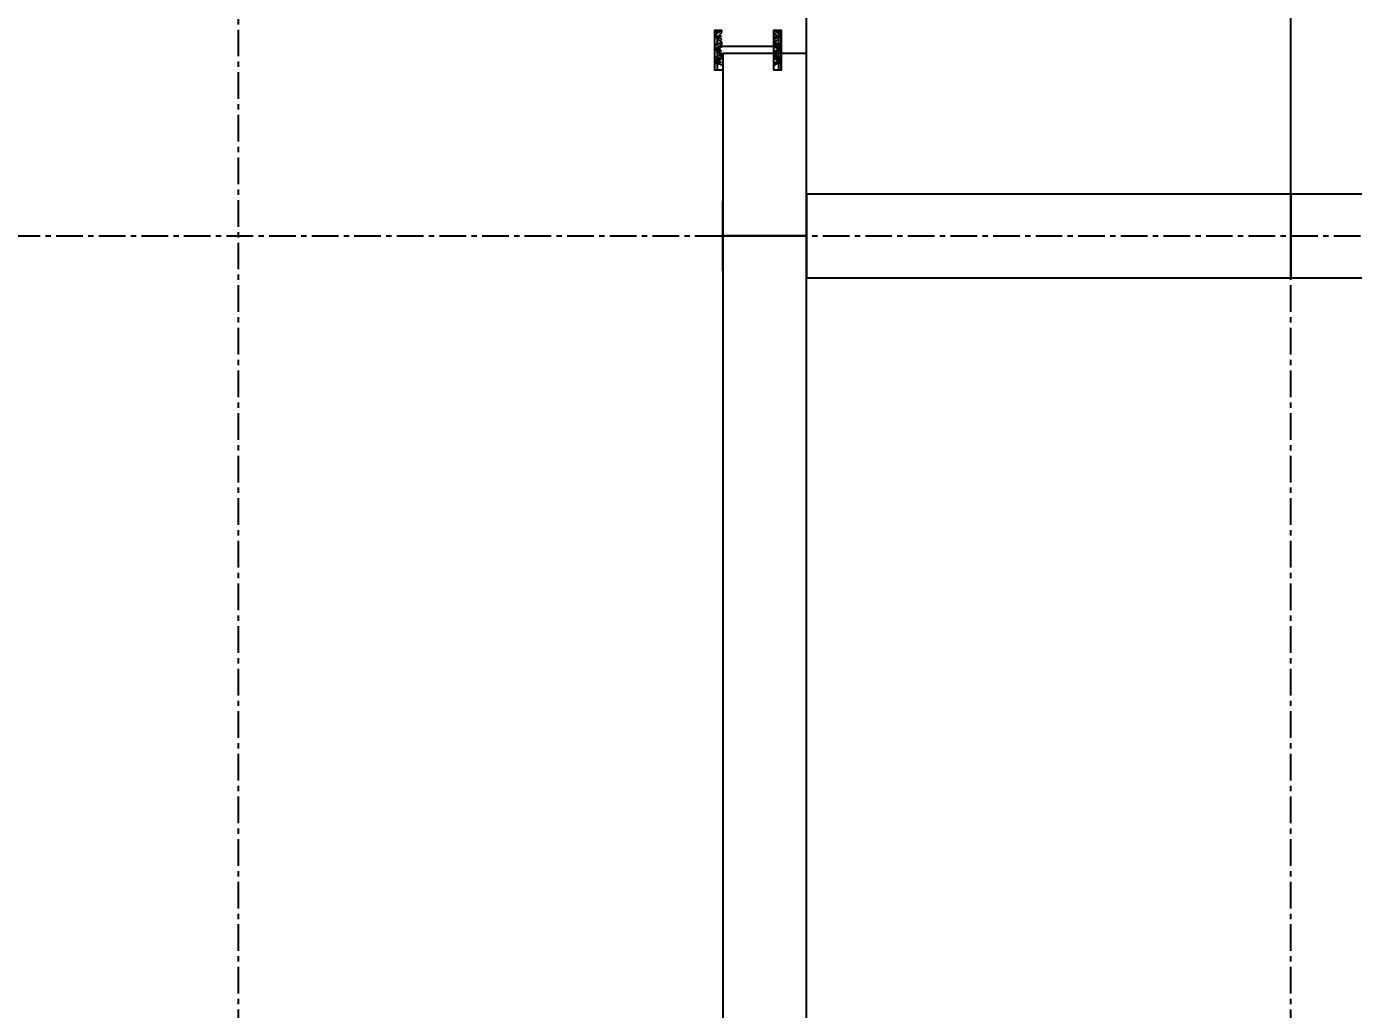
# Model space of a CAD drawing. Header units: centimetres. Extents: x -135 to 4099, y -1176 to 1044.
# Drawn here: x 230.7 to 389, y 227.3 to 344.5 of the extents above; entities that cross this region are included whole.
import ezdxf

# ---------------------------------------------------------------- set-up
doc = ezdxf.new("R2010")
doc.units = ezdxf.units.CM
doc.linetypes.add('CENTER', pattern=[5.08, 3.175, -0.635, 0.635, -0.635])
for name, color, linetype in [('AKS', 4, 'CENTER'), ('IC_DUVAR_100', 30, 'Continuous'), ('IC_KAPILAR', 7, 'Continuous'), ('IC_UCLU_H_100', 3, 'Continuous'), ('OZEL_PANEL_OLCU_CM', 3, 'Continuous')]:
    doc.layers.add(name, color=color, linetype=linetype)
doc.styles.add('PORTMAN', font='DejaVuSans.ttf')
doc.dimstyles.new('PORTMAN', dxfattribs={"dimtxt": 14, "dimasz": 9, "dimexe": 6, "dimexo": 5, "dimgap": 4, "dimtad": 1, "dimtxsty": 'PORTMAN', "dimblk": 'ARCHTICK', "dimcen": 2.5, "dimazin": 3, "dimtfac": 0.5, "dimtmove": 2, "dimatfit": 3})

# ---------------------------------------------------------------- blocks, each defined once
blk = doc.blocks.new('BOM_I14_577p5_IC_DOLU')
blk.add_lwpolyline([(0, 0), (10, 0), (10, 57.75), (0, 57.75)], close=True)
blk = doc.blocks.new('BOM_I16_1255p0_IC_K01_SAG_ALT')
blk.add_lwpolyline([(0, 0), (10, 0), (10, 21.75), (0, 21.75)], close=True)
blk = doc.blocks.new('BOM_I13_1255p0_IC_DOLU')
blk.add_lwpolyline([(0, 0), (10, 0), (10, 125.5), (0, 125.5)], close=True)
blk = doc.blocks.new('kaynak-ic-kapi')
at = {"color": 133, "linetype": 'Continuous', "lineweight": 25, "true_color": 0x6ec1dd}
for p, q in [((54247.47, 7919.88), (54248.32, 7919.88)), ((54248.32, 7919.59), (54247.47, 7919.59)), ((54248.6, 7919.88), (54248.04, 7919.03)), ((54248.32, 7919.31), (54248.04, 7919.59)), ((54248.32, 7919.88), (54248.32, 7919.59)), ((54249.16, 7919.03), (54248.6, 7919.88)), ((54248.6, 7919.88), (54248.6, 7919.59)), ((54248.6, 7919.88), (54248.88, 7919.88)), ((54248.6, 7919.59), (54248.88, 7919.03)), ((54249.16, 7919.88), (54248.88, 7919.59)), ((54248.88, 7919.88), (54249.45, 7919.03)), ((54249.73, 7919.59), (54248.88, 7919.59)), ((54249.16, 7919.88), (54249.16, 7919.88)), ((54249.16, 7919.03), (54249.73, 7919.59)), ((54250.01, 7919.88), (54249.45, 7919.03)), ((54250.01, 7919.88), (54249.73, 7919.59)), ((54249.73, 7919.31), (54249.73, 7919.59)), ((54250.57, 7919.03), (54250.01, 7919.88)), ((54250.01, 7919.88), (54250.01, 7919.88)), ((54250.01, 7919.88), (54250.01, 7919.59)), ((54250.01, 7919.88), (54250.29, 7919.88)), ((54250.01, 7919.59), (54250.29, 7919.03)), ((54250.29, 7919.88), (54250.86, 7919.03)), ((54250.57, 7919.88), (54250.57, 7919.88)), ((54250.57, 7919.88), (54250.57, 7919.59)), ((54251.42, 7919.59), (54250.57, 7919.59)), ((54250.86, 7919.03), (54251.14, 7919.59)), ((54251.7, 7919.88), (54251.14, 7919.03)), ((54251.42, 7919.31), (54251.14, 7919.59)), ((54251.42, 7919.88), (54251.42, 7919.88)), ((54251.42, 7919.88), (54251.42, 7919.59)), ((54251.7, 7919.88), (54251.42, 7919.59)), ((54251.42, 7919.59), (54251.98, 7919.03)), ((54252.27, 7919.03), (54251.7, 7919.88)), ((54251.7, 7919.88), (54252.27, 7919.88)), ((54251.7, 7919.88), (54251.98, 7919.88)), ((54251.98, 7919.88), (54251.98, 7919.88)), ((54251.98, 7919.88), (54251.98, 7919.59)), ((54251.98, 7919.88), (54252.27, 7919.03)), ((54252.27, 7919.59), (54251.98, 7919.59)), ((54248.32, 7919.31), (54248.6, 7919.31)), ((54248.32, 7919.03), (54248.6, 7919.31)), ((54249.16, 7919.03), (54248.88, 7919.03)), ((54249.16, 7919.03), (54249.45, 7919.03)), ((54249.73, 7919.31), (54250.01, 7919.31)), ((54249.73, 7919.03), (54250.01, 7919.31)), ((54250.29, 7912.83), (54250.29, 7919.03)), ((54250.57, 7919.03), (54250.57, 7919.03)), ((54250.57, 7919.03), (54250.86, 7919.03)), ((54251.42, 7919.31), (54251.7, 7919.31)), ((54251.42, 7919.03), (54251.7, 7919.31)), ((54251.98, 7919.03), (54251.98, 7919.03)), ((54251.98, 7919.03), (54252.27, 7919.03)), ((54252.27, 7919.03), (54252.27, 7919.03)), ((54248.32, 7912.26), (54247.47, 7912.26)), ((54247.47, 7911.98), (54248.32, 7911.98)), ((54248.6, 7911.98), (54248.04, 7912.83)), ((54248.32, 7912.26), (54248.04, 7912.26)), ((54248.32, 7912.83), (54248.6, 7912.26)), ((54248.32, 7912.26), (54248.32, 7911.98)), ((54248.32, 7912.26), (54248.6, 7912.26)), ((54249.16, 7912.83), (54248.6, 7911.98)), ((54248.6, 7912.26), (54248.88, 7912.83)), ((54249.16, 7912.83), (54248.88, 7912.83)), ((54248.88, 7911.98), (54249.45, 7912.83)), ((54249.16, 7911.98), (54248.88, 7912.26)), ((54249.73, 7912.26), (54248.88, 7912.26)), ((54249.16, 7912.83), (54249.45, 7912.83)), ((54249.16, 7912.83), (54249.73, 7912.26)), ((54249.16, 7911.98), (54249.16, 7911.98)), ((54250.01, 7911.98), (54249.45, 7912.83)), ((54249.73, 7912.83), (54250.01, 7912.26)), ((54250.01, 7911.98), (54249.73, 7912.26)), ((54249.73, 7912.26), (54249.73, 7912.26)), ((54249.73, 7912.26), (54250.01, 7912.26)), ((54250.57, 7912.83), (54250.01, 7911.98)), ((54250.01, 7912.26), (54250.29, 7912.83)), ((54250.01, 7911.98), (54250.01, 7912.26)), ((54250.01, 7911.98), (54250.01, 7911.98)), ((54250.01, 7911.98), (54250.29, 7911.98)), ((54250.29, 7911.98), (54250.86, 7912.83)), ((54250.57, 7912.83), (54250.57, 7912.83)), ((54250.57, 7912.83), (54250.86, 7912.83)), ((54250.57, 7911.98), (54250.57, 7912.26)), ((54251.42, 7912.26), (54250.57, 7912.26)), ((54250.57, 7911.98), (54250.57, 7911.98)), ((54250.86, 7912.83), (54251.14, 7912.26)), ((54251.7, 7911.98), (54251.14, 7912.83)), ((54251.42, 7912.26), (54251.14, 7912.26)), ((54251.42, 7912.26), (54251.98, 7912.83)), ((54251.42, 7912.83), (54251.7, 7912.26)), ((54251.42, 7911.98), (54251.42, 7912.26)), ((54251.7, 7911.98), (54251.42, 7912.26)), ((54251.42, 7912.26), (54251.7, 7912.26)), ((54251.42, 7911.98), (54251.42, 7911.98)), ((54252.27, 7912.83), (54251.7, 7911.98)), ((54251.7, 7911.98), (54252.27, 7911.98)), ((54251.7, 7911.98), (54251.98, 7911.98)), ((54251.98, 7912.83), (54251.98, 7912.83)), ((54251.98, 7912.83), (54252.27, 7912.83)), ((54251.98, 7911.98), (54252.27, 7912.83)), ((54251.98, 7911.98), (54251.98, 7912.26)), ((54252.27, 7912.26), (54251.98, 7912.26)), ((54251.98, 7911.98), (54251.98, 7911.98)), ((54252.27, 7912.83), (54252.27, 7912.83))]:
    blk.add_line(p, q, dxfattribs=at)
for points in [[(54247.47, 7919.03), (54247.47, 7919.88), (54252.27, 7919.88), (54252.27, 7919.03)], [(54248.6, 7919.88), (54250.01, 7919.88), (54251.42, 7919.88)], [(54248.6, 7912.26), (54248.6, 7911.98), (54248.88, 7911.98)], [(54248.6, 7911.98), (54250.01, 7911.98), (54251.42, 7911.98)]]:
    blk.add_lwpolyline(points, dxfattribs=at)
blk.add_lwpolyline([(54247.47, 7912.83), (54252.27, 7912.83), (54252.27, 7911.98), (54247.47, 7911.98)], close=True, dxfattribs=at)
blk = doc.blocks.new('BOM_K01_IC_KAPI_ACIKLIK820')
at = {"layer": 'IC_KAPILAR'}
blk.add_blockref('kaynak-ic-kapi', (0, 0), dxfattribs=at)
blk = doc.blocks.new('BOM_I16_1255p0_IC_K01_SOL_UST')
blk.add_lwpolyline([(0, 0), (10, 0), (10, 21.75), (0, 21.75)], close=True)
at = {"layer": 'IC_KAPILAR', "rotation": 90}
blk.add_blockref('BOM_K01_IC_KAPI_ACIKLIK820', (7918.93, -54227.719), dxfattribs=at)
blk = doc.blocks.new('BOM_B05_UCLU_H_100')
for p, q in [((9.17, 5), (5, 5)), ((5, 5), (5, -5)), ((-5, -4.17), (-5, 4.17)), ((5, -4.17), (5, 4.17)), ((5, 0), (-5, 0)), ((-5, 0), (-5, -4.17)), ((5, -4.17), (5, 0)), ((5, -5), (9.17, -5))]:
    blk.add_line(p, q)
blk = doc.blocks.new('_ARCHTICK')
at = {"color": 0, "linetype": 'BYBLOCK', "const_width": 0.15}
blk.add_lwpolyline([(-0.5, -0.5), (0.5, 0.5)], dxfattribs=at)

msp = doc.modelspace()

# ---------------------------------------------------------------- linework, layer by layer
at = {"layer": 'AKS'}
for p, q in [((256, -35), (256, 747)), ((381.5, -35), (381.5, 747)), ((-35, 319.5), (788, 319.5))]:
    msp.add_line(p, q, dxfattribs=at)

# ---------------------------------------------------------------- block references
at = {"layer": 'IC_DUVAR_100'}
for name, p in [('BOM_I16_1255p0_IC_K01_SOL_UST', (313.75, 319.5)), ('BOM_I13_1255p0_IC_DOLU', (313.75, 194))]:
    msp.add_blockref(name, p, dxfattribs=at)
at = {"layer": 'IC_DUVAR_100', "rotation": 270}
for name, p in [('BOM_I14_577p5_IC_DOLU', (323.75, 324.5)), ('BOM_I16_1255p0_IC_K01_SAG_ALT', (381.5, 324.5))]:
    msp.add_blockref(name, p, dxfattribs=at)
at = {"layer": 'IC_UCLU_H_100'}
msp.add_blockref('BOM_B05_UCLU_H_100', (318.75, 319.5), dxfattribs=at)

# ---------------------------------------------------------------- dimensions: what is measured, and where the dimension line sits
at = {"layer": 'OZEL_PANEL_OLCU_CM'}
msp.add_linear_dim(base=(323.75, 364.5), p1=(323.75, 314.5), p2=(381.5, 314.5), dimstyle='PORTMAN', override={"dimtxt": 14, "dimasz": 9, "dimexe": 6, "dimexo": 5, "dimdec": 2, "dimzin": 8, "dimdsep": 44}, dxfattribs=at).render()

doc.saveas('drawing.dxf')
